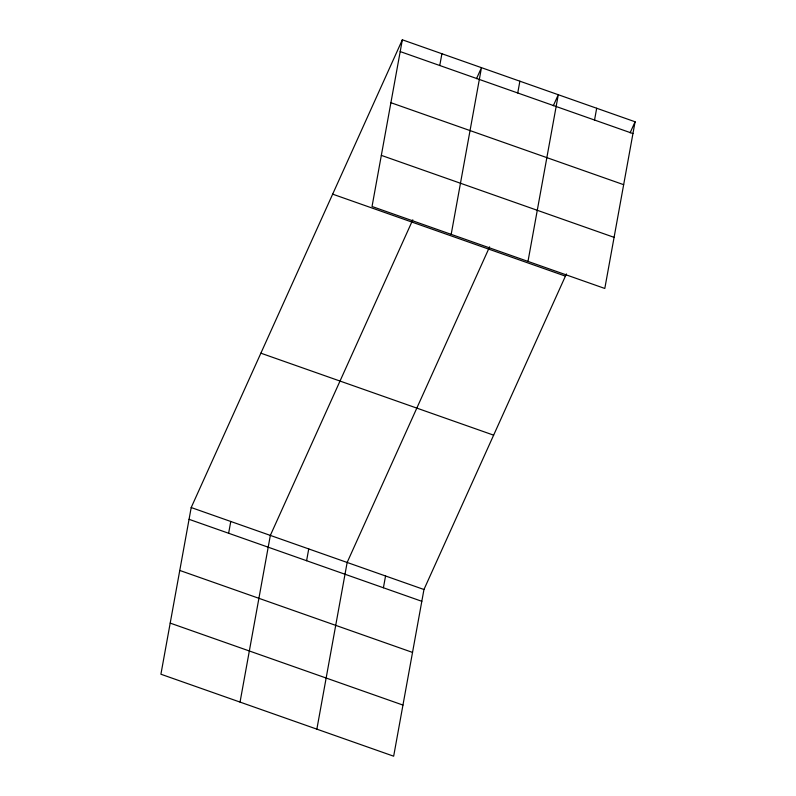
<?xml version="1.0" encoding="UTF-8"?>
<svg xmlns="http://www.w3.org/2000/svg" width="796" height="796" viewBox="0 0 796 796"><rect width="100%" height="100%" fill="white"/><g stroke="black" fill="none" stroke-linecap="round" stroke-linejoin="round"><path stroke-width="1.19" d="M402.338 39.8L372.04 206.492L604.801 288.46L635.089 121.778L402.338 39.8L191.199 507.54L160.911 674.222L393.662 756.2L423.96 589.508L566.414 273.923M228.631 533.26L230.77 521.47M240.044 702.102L270.341 535.409L412.796 219.815M306.599 560.722L308.739 548.932M316.858 729.146L347.146 562.464L489.6 246.869M439.76 65.521L441.909 53.74M383.413 587.766L385.553 575.986M451.183 234.362L481.471 67.67L476.496 78.695M517.738 92.983L519.878 81.202M527.987 261.406L558.285 94.724L553.31 105.749M594.542 120.037L596.682 108.246M630.114 132.803L635.089 121.778M400.199 51.581L632.949 133.559M390.906 102.704L623.656 184.682M381.334 155.369L614.084 237.347M332.658 194.154L565.419 276.132M260.879 353.185L493.629 435.163M191.199 507.54L423.96 589.508M189.06 519.32L421.81 601.298M179.767 570.443L412.527 652.412M170.205 623.109L402.955 705.077"/></g></svg>
